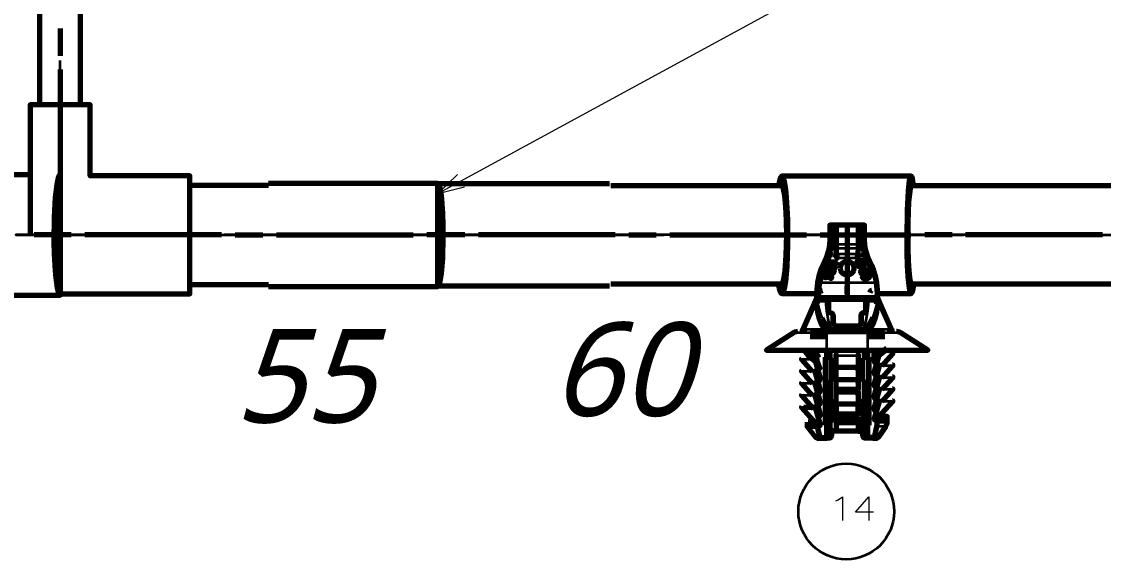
# Model space of a CAD drawing. Header units: millimetres. Extents: x 0 to 174, y 0 to 33.
# Drawn here: x 33.814 to 36.929, y 7.985 to 9.533 of the extents above; entities that cross this region are included whole.
import ezdxf

# ---------------------------------------------------------------- set-up
doc = ezdxf.new("R2010")
doc.units = ezdxf.units.MM
doc.layers.add('PDF_Geomertry', color=7, linetype='Continuous', true_color=0x405f80)
doc.layers.add('PDF_Text', color=7, linetype='Continuous')
doc.styles.add('PDF Lucida Handwriting Italic', font='')
doc.styles.get('PDF Lucida Handwriting Italic').set_extended_font_data('Lucida Handwriting', italic=True)

# ---------------------------------------------------------------- blocks, each defined once
blk = doc.blocks.new('SYM_14_041')
at = {"layer": 'PDF_Geomertry', "lineweight": 70}
for points in [[(0.0918, 0.1065), (0.0914, 0.1174), (0.0894, 0.1374), (0.0856, 0.1561), (0.08, 0.1746), (0.0751, 0.1871), (0.0693, 0.1993), (0.0628, 0.2142), (0.0581, 0.2297), (0.0551, 0.2458), (0.0543, 0.2619), (0.0543, 0.3033), (0.0443, 0.3033), (0.0381, 0.3033), (0.0356, 0.3033), (0.0331, 0.3033), (-0.0244, 0.3033), (-0.0269, 0.3033), (-0.0294, 0.3033), (-0.0357, 0.3033), (-0.0457, 0.3033), (-0.0457, 0.2619), (-0.0467, 0.2458), (-0.0496, 0.2297), (-0.0543, 0.2142), (-0.0608, 0.1993), (-0.0704, 0.1778), (-0.0761, 0.16), (-0.0808, 0.1374), (-0.0829, 0.1174), (-0.0832, 0.1065)], [(-0.0262, 0.2197), (-0.0244, 0.2075), (-0.0281, 0.2193), (-0.0262, 0.2197), (-0.0267, 0.2244), (-0.0269, 0.234), (-0.0269, 0.3033)], [(0.0356, 0.3033), (0.0356, 0.234), (0.0351, 0.2244), (0.0347, 0.2197), (0.0365, 0.2193), (0.0331, 0.2075), (0.0347, 0.2197)], [(-0.0483, 0.2218), (-0.0506, 0.2061)], [(-0.046, 0.2485), (-0.0464, 0.2488), (-0.0464, 0.249)], [(-0.0307, 0.2106), (-0.0307, 0.2218)], [(0.0393, 0.2218), (0.0393, 0.2106)], [(0.0592, 0.2061), (0.0568, 0.2218), (0.0546, 0.2485), (0.0549, 0.2488), (0.0549, 0.249), (0.0544, 0.249), (0.0486, 0.2485)], [(0.0756, 0.1675), (0.0703, 0.1818), (0.0638, 0.1957)], [(-0.0664, 0.1694), (-0.0708, 0.1547), (-0.074, 0.1399)], [(-0.076, 0.1367), (-0.0778, 0.1185), (-0.0782, 0.1029)], [(-0.0832, 0.0951), (-0.0836, 0.0935), (-0.1251, 0.0001), (-0.1189, 0.0022), (-0.1251, 0.0001), (-0.1269, -0.0019), (-0.1296, -0.0028)], [(-0.0872, 0.0706), (-0.0856, 0.0731), (-0.0854, 0.0733), (-0.0836, 0.08), (-0.0832, 0.0871), (-0.0832, 0.0878), (-0.0832, 0.089), (-0.0832, 0.0918), (-0.0832, 0.0982), (-0.0829, 0.0965), (-0.0814, 0.0946), (-0.0782, 0.0935)], [(-0.0836, 0.0935), (-0.0872, 0.0733)], [(-0.0769, 0.1069), (-0.0769, 0.1065), (-0.0801, 0.1057), (-0.0824, 0.1033), (-0.0832, 0.1003)], [(-0.0832, 0.0965), (-0.0825, 0.1003), (-0.0803, 0.1036), (-0.0771, 0.1057), (-0.0732, 0.1065)], [(0.0868, 0.0936), (-0.0782, 0.0936)], [(-0.0672, 0.1147), (-0.0707, 0.1136), (-0.0724, 0.1115), (-0.0732, 0.1082)], [(0.0753, 0.1147), (0.0718, 0.1136), (0.0701, 0.1115), (0.0693, 0.1082)], [(0.0918, 0.1003), (0.091, 0.1033), (0.0886, 0.1057), (0.0856, 0.1065)], [(0.0918, 0.0963), (0.0904, 0.0929), (0.0874, 0.0914), (0.0868, 0.0914)], [(0.0957, 0.0706), (0.094, 0.0731), (0.0939, 0.0733), (0.0921, 0.08), (0.0918, 0.0871), (0.0918, 0.0879), (0.0918, 0.089), (0.0918, 0.0918), (0.0918, 0.0963), (0.0918, 0.0982)], [(0.0918, 0.0951), (0.0921, 0.0935)], [(0.1382, -0.0028), (0.1354, -0.0019), (0.1336, 0.0001), (0.1274, 0.0022), (0.1274, -0.0028), (0.1274, 0.0022), (0.1336, 0.0001), (0.0921, 0.0935), (0.0957, 0.0733)], [(-0.0832, 0.0918), (-0.0829, 0.09), (-0.0818, 0.0885), (-0.0801, 0.0875), (-0.0782, 0.0872)], [(-0.0811, 0.0774), (-0.0811, 0.0776), (-0.0807, 0.0813), (-0.0793, 0.0853), (-0.0821, 0.0867), (-0.0832, 0.0886), (-0.0832, 0.089)], [(-0.0482, 0.0872), (-0.0449, 0.0886), (-0.0482, 0.0872), (-0.0493, 0.0857), (-0.0497, 0.0838)], [(-0.0482, 0.0526), (-0.0496, 0.0567), (-0.0497, 0.0835), (-0.0497, 0.0838), (-0.0497, 0.0835), (-0.0496, 0.0567), (-0.0482, 0.0526), (-0.0461, 0.051), (-0.0433, 0.0504), (-0.0426, 0.0504), (-0.0422, 0.0504)], [(-0.0497, 0.0835), (-0.0497, 0.0835)], [(0.0582, 0.0838), (0.0578, 0.0857), (0.0565, 0.0874), (0.0532, 0.0886), (0.0201, 0.0886), (0.009, 0.0886), (-0.035, 0.0886), (-0.0447, 0.0886)], [(0.0896, 0.0774), (0.0896, 0.0775), (0.0892, 0.0813), (0.0878, 0.0853), (0.0894, 0.0858), (0.0908, 0.0869), (0.0917, 0.0886), (0.0918, 0.089)], [(-0.0687, 0.0365), (-0.0633, 0.0249), (-0.0576, 0.0157), (-0.0536, 0.0106), (-0.049, 0.0061)], [(-0.0376, 0.0478), (-0.0404, 0.05), (-0.0422, 0.0504), (-0.0385, 0.0489), (-0.0376, 0.0478), (-0.0364, 0.0442)], [(-0.0362, 0.0246), (-0.0364, 0.0442), (-0.0362, 0.0246), (-0.0362, 0.0244)], [(0.0449, 0.0442), (0.0447, 0.0246), (0.0449, 0.0442), (0.0453, 0.0464)], [(0.0519, 0.0504), (0.0511, 0.0504), (0.0475, 0.0492), (0.0453, 0.0464), (0.0476, 0.0493), (0.0511, 0.0504), (0.0513, 0.0504), (0.0518, 0.0504)], [(0.056, 0.0518), (0.0531, 0.0506), (0.0525, 0.0504), (0.0521, 0.0504), (0.0519, 0.0504), (0.056, 0.0518), (0.0567, 0.0526)], [(0.0771, 0.0361), (0.0704, 0.0224), (0.0646, 0.0136), (0.0575, 0.0061)], [(-0.1189, -0.0028), (-0.1189, -0.0021), (-0.1189, 0.0022)], [(-0.0612, 0.0056), (-0.0601, 0.0031), (-0.0604, 0.0003), (-0.0622, -0.0019), (-0.0649, -0.0028)], [(0.0435, 0.0192), (0.0417, 0.0164), (0.0375, 0.0132), (0.0321, 0.0119), (0.0072, 0.0119), (0.0013, 0.0119), (-0.0236, 0.0119), (-0.029, 0.0133), (-0.0332, 0.0164), (-0.035, 0.0192), (-0.0362, 0.0244), (-0.035, 0.0192)], [(0.0072, 0.0119), (0.0013, 0.0119)], [(0.0447, 0.0244), (0.0435, 0.0192), (0.0447, 0.0244), (0.0447, 0.0246)], [(-0.1376, -0.0028), (-0.1469, -0.005), (-0.1482, -0.0058), (-0.2283, -0.0568), (-0.0549, -0.0568), (0.0633, -0.0568), (0.186, -0.0568), (0.2236, -0.0568), (0.2335, -0.0568), (0.2354, -0.0568), (0.2368, -0.0568), (0.1567, -0.0058), (0.1476, -0.0028), (0.1461, -0.0028)], [(-0.1026, -0.0175), (-0.0549, -0.0175)], [(-0.1011, -0.0028), (-0.0865, -0.0028), (-0.0549, -0.0028), (0.0633, -0.0028), (0.095, -0.0028), (0.1114, -0.0028)], [(0.0633, -0.0175), (0.1131, -0.0175)], [(-0.1092, -0.0581), (-0.1161, -0.0618), (-0.1174, -0.0585), (-0.1178, -0.0549)], [(-0.1161, -0.0618), (-0.1133, -0.0669), (-0.1064, -0.0632), (-0.1133, -0.0669), (-0.1094, -0.0715), (-0.0847, -0.091)], [(-0.0807, -0.0704), (-0.0811, -0.0721), (-0.0824, -0.0732), (-0.084, -0.0735), (-0.0854, -0.0728), (-0.0994, -0.0619), (-0.1021, -0.0587), (-0.1029, -0.0572)], [(0.0824, -0.0897), (0.0824, -0.0593)], [(0.0878, -0.0746), (0.0878, -0.0683), (0.0876, -0.0668), (0.0876, -0.0631), (0.0878, -0.0618)], [(0.0939, -0.0565), (0.0904, -0.0622), (0.0878, -0.0618), (0.0892, -0.0542)], [(0.0924, -0.075), (0.1204, -0.0537)], [(-0.1261, -0.0815), (-0.1276, -0.0829), (-0.1272, -0.084), (-0.0962, -0.1185)], [(-0.1046, -0.0654), (-0.1094, -0.0715)], [(-0.0843, -0.171), (-0.0739, -0.171), (-0.0742, -0.1664), (-0.075, -0.1625), (-0.0878, -0.1185), (-0.0879, -0.1167), (-0.0874, -0.116), (-0.0856, -0.116), (-0.0854, -0.116), (-0.0853, -0.1161), (-0.0851, -0.1164), (-0.0756, -0.1432), (-0.0751, -0.1437), (-0.075, -0.1439), (-0.0747, -0.1439), (-0.0747, -0.1439), (-0.0744, -0.1436), (-0.074, -0.1425), (-0.0739, -0.141), (-0.0739, -0.1365), (-0.0742, -0.1319), (-0.075, -0.1281), (-0.0878, -0.084), (-0.0879, -0.0822), (-0.0874, -0.0815), (-0.0856, -0.0815), (-0.0854, -0.0815), (-0.0853, -0.0817), (-0.0851, -0.0819)], [(-0.0854, -0.0728), (-0.0854, -0.0728)], [(-0.0739, -0.1065), (-0.074, -0.1081), (-0.0744, -0.1092), (-0.0747, -0.1094), (-0.0747, -0.1094), (-0.075, -0.1094), (-0.0751, -0.1093), (-0.0756, -0.1087), (-0.0851, -0.0819), (-0.0756, -0.1087)], [(-0.0812, -0.0722), (-0.0831, -0.0736), (-0.0847, -0.0739)], [(-0.0583, -0.2726), (-0.0583, -0.0775)], [(-0.0535, -0.085), (-0.0569, -0.085), (-0.0569, -0.1425), (-0.0535, -0.1425)], [(-0.0464, -0.085), (-0.041, -0.085), (-0.041, -0.1425), (-0.0464, -0.1425)], [(-0.0272, -0.1167), (-0.0272, -0.1132), (-0.0272, -0.1118), (-0.0272, -0.109), (-0.0272, -0.1008), (-0.0272, -0.0882), (-0.0272, -0.0725), (-0.0272, -0.0707), (-0.0272, -0.0699), (-0.0272, -0.0696), (-0.0272, -0.0694), (-0.0272, -0.0693), (-0.0272, -0.0693), (-0.0272, -0.0694), (-0.0272, -0.0707)], [(-0.0272, -0.099), (-0.0272, -0.0971), (-0.0272, -0.0914)], [(0.0357, -0.0707), (0.0357, -0.0725), (0.0357, -0.0882), (0.0357, -0.0993)], [(0.0357, -0.0914), (0.0357, -0.0971), (0.0357, -0.099)], [(0.0549, -0.1425), (0.0494, -0.1425), (0.0494, -0.085), (0.0549, -0.085)], [(0.0619, -0.085), (0.0654, -0.085), (0.0654, -0.1425), (0.0619, -0.1425)], [(0.0669, -0.0775), (0.0669, -0.2726)], [(0.0928, -0.0897), (0.0824, -0.0897), (0.0825, -0.0914), (0.0829, -0.0925), (0.0832, -0.0926), (0.0833, -0.0928), (0.0835, -0.0926), (0.0836, -0.0925), (0.084, -0.0919), (0.0936, -0.0653), (0.0937, -0.0649), (0.0939, -0.0647), (0.094, -0.0647), (0.096, -0.0647), (0.0962, -0.0672), (0.0835, -0.1112), (0.0826, -0.1153), (0.0824, -0.1199), (0.0824, -0.1242), (0.0825, -0.1258), (0.0829, -0.1269), (0.0832, -0.1271), (0.0833, -0.1272), (0.0835, -0.1271), (0.0836, -0.1269), (0.084, -0.1264), (0.0936, -0.0997), (0.0937, -0.0993), (0.0939, -0.0992), (0.094, -0.0992), (0.096, -0.0992), (0.0962, -0.1017), (0.0835, -0.1457), (0.0826, -0.1497), (0.0824, -0.1543), (0.0824, -0.1586), (0.0825, -0.1603), (0.0829, -0.1614), (0.0832, -0.1615), (0.0833, -0.1617), (0.0835, -0.1615), (0.0836, -0.1614), (0.084, -0.1608), (0.0936, -0.1342), (0.0937, -0.1337), (0.0939, -0.1336), (0.094, -0.1336), (0.096, -0.1336), (0.0962, -0.1361), (0.0835, -0.1801), (0.0826, -0.1842), (0.0824, -0.1887), (0.0824, -0.1931), (0.0825, -0.1947), (0.0829, -0.1958), (0.0832, -0.196), (0.0833, -0.1961), (0.0835, -0.196), (0.0836, -0.1958), (0.084, -0.1953), (0.0936, -0.1686), (0.0937, -0.1682), (0.0939, -0.1681), (0.094, -0.1681), (0.096, -0.1681), (0.0962, -0.1706), (0.0835, -0.2146), (0.0826, -0.2186), (0.0824, -0.2232), (0.0824, -0.2275), (0.0825, -0.2292), (0.0829, -0.2303), (0.0832, -0.2304), (0.0833, -0.2306), (0.0835, -0.2304), (0.0836, -0.2303), (0.084, -0.2297), (0.0936, -0.2031), (0.0937, -0.2026), (0.0939, -0.2025), (0.094, -0.2025), (0.096, -0.2025), (0.0962, -0.205), (0.0828, -0.2512), (0.0824, -0.2546), (0.0824, -0.2557), (0.0825, -0.2571), (0.0831, -0.2576), (0.0904, -0.2576)], [(0.0936, -0.0653), (0.084, -0.0919)], [(0.1047, -0.1017), (0.1357, -0.0672), (0.1357, -0.0651), (0.1346, -0.0647)], [(-0.1261, -0.116), (-0.1276, -0.1174), (-0.1272, -0.1185), (-0.0962, -0.1529)], [(-0.0272, -0.1521), (-0.0272, -0.1486), (-0.0272, -0.1472), (-0.0272, -0.1444), (-0.0272, -0.1362), (-0.0272, -0.1236), (-0.0272, -0.1079), (-0.0272, -0.1061), (0.0357, -0.1061), (0.0357, -0.1079), (0.0357, -0.1236), (0.0357, -0.1347)], [(0.0357, -0.1167), (0.0357, -0.1118)], [(0.1047, -0.1361), (0.1357, -0.1017), (0.1357, -0.0996), (0.1346, -0.0992)], [(-0.1261, -0.1504), (-0.1276, -0.1518), (-0.1272, -0.1529), (-0.0962, -0.1874)], [(-0.0843, -0.2399), (-0.0739, -0.2399), (-0.0742, -0.2353), (-0.075, -0.2314), (-0.0878, -0.1874), (-0.0879, -0.1856), (-0.0874, -0.1849), (-0.0856, -0.1849), (-0.0854, -0.1849), (-0.0853, -0.185), (-0.0851, -0.1853), (-0.0756, -0.2121), (-0.0751, -0.2126), (-0.075, -0.2128), (-0.0747, -0.2128), (-0.0747, -0.2128), (-0.0744, -0.2125), (-0.074, -0.2114), (-0.0739, -0.2099), (-0.0739, -0.2054), (-0.0742, -0.2008), (-0.075, -0.1969), (-0.0878, -0.1529), (-0.0879, -0.1511), (-0.0874, -0.1504), (-0.0856, -0.1504), (-0.0854, -0.1504), (-0.0853, -0.1506), (-0.0851, -0.1508), (-0.0756, -0.1776), (-0.0751, -0.1782), (-0.075, -0.1783), (-0.0747, -0.1783), (-0.0747, -0.1783), (-0.0744, -0.1781), (-0.074, -0.1769), (-0.0739, -0.1754), (-0.0739, -0.171)], [(-0.0272, -0.1344), (-0.0272, -0.1325), (-0.0272, -0.1268)], [(-0.0272, -0.1876), (-0.0272, -0.1842), (-0.0272, -0.1826), (-0.0272, -0.1799), (-0.0272, -0.1717), (-0.0272, -0.1592), (-0.0272, -0.1433), (-0.0272, -0.1417), (-0.0272, -0.1407), (-0.0272, -0.1404), (-0.0272, -0.1403), (-0.0272, -0.1403), (-0.0272, -0.1401), (-0.0272, -0.1403), (-0.0272, -0.1415), (0.0357, -0.1415), (0.0357, -0.1433), (0.0357, -0.159), (0.0357, -0.1701)], [(0.0357, -0.1268), (0.0357, -0.1325), (0.0357, -0.1344)], [(0.0357, -0.1521), (0.0357, -0.1472)], [(0.1047, -0.1706), (0.1357, -0.1361), (0.1357, -0.134), (0.1346, -0.1336)], [(-0.1261, -0.1849), (-0.1276, -0.1864), (-0.1272, -0.1874), (-0.0929, -0.2254)], [(0.0357, -0.1622), (0.0357, -0.1679), (0.0357, -0.1699), (-0.0272, -0.1699), (-0.0272, -0.1679), (-0.0272, -0.1622)], [(-0.0272, -0.2231), (-0.0272, -0.2196), (-0.0272, -0.2181), (-0.0272, -0.2153), (-0.0272, -0.2071), (-0.0272, -0.1946), (-0.0272, -0.1787), (-0.0272, -0.1771), (-0.0272, -0.1761), (-0.0272, -0.1758), (-0.0272, -0.1769), (0.0357, -0.1769), (0.0357, -0.1761), (0.0357, -0.1758), (0.0357, -0.1771), (0.0357, -0.1787), (0.0357, -0.1946), (0.0357, -0.2056)], [(0.0357, -0.1876), (0.0357, -0.1826)], [(0.1047, -0.205), (0.1357, -0.1706), (0.1357, -0.1685), (0.1346, -0.1681)], [(-0.0535, -0.2031), (-0.0569, -0.2031), (-0.0569, -0.2606), (-0.0535, -0.2606)], [(-0.0464, -0.2606), (-0.041, -0.2606), (-0.041, -0.2031), (-0.0464, -0.2031)], [(0.0357, -0.241), (0.0357, -0.23), (0.0357, -0.2142), (0.0357, -0.2125), (0.0357, -0.2112), (0.0357, -0.2115), (0.0357, -0.2124), (-0.0272, -0.2124), (-0.0272, -0.2112), (-0.0272, -0.2115), (-0.0272, -0.2125), (-0.0272, -0.2142), (-0.0272, -0.23), (-0.0272, -0.2426), (-0.0272, -0.2507), (-0.0272, -0.2535), (-0.0272, -0.2547), (-0.0272, -0.2578), (-0.0272, -0.2606), (-0.0272, -0.2614), (-0.0272, -0.2631), (-0.0272, -0.2704), (-0.0272, -0.2781), (-0.0272, -0.2844), (-0.0272, -0.2886), (-0.0272, -0.2901), (-0.0362, -0.2901), (-0.0411, -0.2901), (-0.0411, -0.29), (-0.0411, -0.2887), (-0.0412, -0.2862), (-0.0411, -0.2901)], [(-0.0272, -0.2053), (-0.0272, -0.2033), (-0.0272, -0.1976)], [(0.0357, -0.1976), (0.0357, -0.2033), (0.0357, -0.2053)], [(0.0549, -0.2031), (0.0494, -0.2031), (0.0494, -0.2606), (0.0549, -0.2606)], [(0.0619, -0.2606), (0.0654, -0.2606), (0.0654, -0.2031), (0.0619, -0.2031)], [(0.094, -0.2512), (0.1357, -0.205), (0.1357, -0.2029), (0.1346, -0.2025)], [(-0.1261, -0.2193), (-0.1276, -0.2208), (-0.1272, -0.2218), (-0.0856, -0.2681), (-0.0843, -0.2714)], [(-0.0739, -0.2399), (-0.0739, -0.2443), (-0.074, -0.246), (-0.0744, -0.2469), (-0.0747, -0.2472), (-0.0747, -0.2472), (-0.075, -0.2472), (-0.0751, -0.2471), (-0.0756, -0.2465), (-0.0851, -0.2197), (-0.0853, -0.2194), (-0.0854, -0.2193), (-0.0856, -0.2193), (-0.0874, -0.2193), (-0.0879, -0.22), (-0.0878, -0.2218), (-0.1147, -0.2218), (-0.1207, -0.2218)], [(-0.0878, -0.2218), (-0.0743, -0.2681), (-0.0739, -0.2714), (-0.0739, -0.2724), (-0.0744, -0.2744), (-0.0821, -0.2744), (-0.0943, -0.2744), (-0.1033, -0.2744), (-0.1033, -0.2694), (-0.1011, -0.2694), (-0.1043, -0.2651), (-0.1047, -0.2647), (-0.1054, -0.2646), (-0.1061, -0.2646), (-0.1071, -0.2646), (-0.1074, -0.2646), (-0.1076, -0.2646)], [(0.0357, -0.2331), (0.0357, -0.2387), (0.0357, -0.2407), (-0.0272, -0.2407), (-0.0272, -0.2387), (-0.0272, -0.2331)], [(0.0357, -0.2231), (0.0357, -0.2181)], [(0.0903, -0.3099), (0.09, -0.3099), (0.0879, -0.3099), (0.0815, -0.3099), (0.0879, -0.3099), (0.0897, -0.3099), (0.0903, -0.3099), (0.0943, -0.3078), (0.1158, -0.2768), (0.1193, -0.2679), (0.1194, -0.2656), (0.1194, -0.2478), (0.1179, -0.2478), (0.1161, -0.2478), (0.1147, -0.2478), (0.114, -0.2478), (0.1133, -0.2479), (0.1128, -0.2485), (0.1097, -0.2528), (0.1075, -0.2556)], [(0.1194, -0.2478), (0.1161, -0.2478)], [(-0.111, -0.2646), (-0.111, -0.2758)], [(-0.0819, -0.3099), (-0.0817, -0.3099), (-0.0796, -0.3099), (-0.0731, -0.3099), (-0.0796, -0.3099), (-0.0814, -0.3099), (-0.0819, -0.3099), (-0.0858, -0.3079), (-0.1106, -0.2768), (-0.1108, -0.2758)], [(-0.1033, -0.2744), (-0.1044, -0.2744), (-0.1061, -0.27), (-0.1071, -0.2729), (-0.1076, -0.2758), (-0.1044, -0.2744)], [(-0.0821, -0.2744), (-0.0825, -0.2754), (-0.0824, -0.2768), (-0.1013, -0.2768), (-0.1056, -0.2768), (-0.1068, -0.2768)], [(-0.0862, -0.2744), (-0.0843, -0.2724)], [(-0.0824, -0.2768), (-0.0743, -0.3079), (-0.0731, -0.3099), (-0.0699, -0.3099), (-0.0636, -0.3099), (-0.0599, -0.3099), (-0.0567, -0.3099), (-0.0546, -0.3099), (-0.0537, -0.3099), (-0.0557, -0.3094), (-0.0572, -0.3083), (-0.0583, -0.3068), (-0.0587, -0.3049)], [(-0.0272, -0.2535), (0.0357, -0.2535), (0.0357, -0.2547), (0.0357, -0.2578), (0.0357, -0.2597), (0.0357, -0.2606), (0.0357, -0.2631), (0.0357, -0.2704), (0.0357, -0.2779), (0.0357, -0.2843), (0.0357, -0.2886), (0.0357, -0.2901), (0.0447, -0.2901), (0.0496, -0.2901), (0.0496, -0.29), (0.0497, -0.2887), (0.0497, -0.2862), (0.0497, -0.2606)], [(-0.0272, -0.2606), (0.0357, -0.2606)], [(0.0783, -0.3099), (0.0815, -0.3099), (0.0828, -0.3078), (0.0899, -0.2768), (0.0907, -0.2714), (0.091, -0.2656), (0.091, -0.2596), (0.0904, -0.2576), (0.1024, -0.2576), (0.1113, -0.2576), (0.1128, -0.2579)], [(0.0949, -0.2576), (0.0928, -0.2557), (0.0928, -0.2546), (0.0942, -0.2512)], [(-0.0699, -0.3099), (-0.0703, -0.3097), (-0.0706, -0.3094), (-0.071, -0.3085), (-0.0714, -0.3068), (-0.0715, -0.3049)], [(-0.041, -0.2901), (-0.041, -0.3049), (-0.0414, -0.3068), (-0.0425, -0.3083), (-0.044, -0.3094), (-0.046, -0.3099), (-0.0462, -0.3099), (-0.0537, -0.3099), (-0.0537, -0.3097), (-0.0536, -0.3006)], [(-0.0537, -0.3099), (-0.0537, -0.3099)], [(-0.0462, -0.3099), (-0.0462, -0.3097), (-0.0462, -0.3006)], [(0.0357, -0.2901), (-0.0272, -0.2901)], [(0.0549, -0.3006), (0.0547, -0.3097), (0.0547, -0.3099), (0.0544, -0.3099), (0.0525, -0.3094), (0.051, -0.3083), (0.0499, -0.3068), (0.0496, -0.3049), (0.0496, -0.2901), (0.0496, -0.29), (0.0497, -0.2887), (0.0497, -0.2862)], [(0.0621, -0.3006), (0.0622, -0.3097), (0.0622, -0.3099), (0.0547, -0.3099)], [(0.08, -0.3049), (0.0796, -0.3085), (0.079, -0.3094), (0.0789, -0.3097), (0.0783, -0.3099), (0.0721, -0.3099), (0.0683, -0.3099), (0.0651, -0.3099), (0.0631, -0.3099), (0.0622, -0.3099), (0.0642, -0.3094), (0.0657, -0.3083), (0.0668, -0.3068), (0.0672, -0.3049)], [(0.0622, -0.3099), (0.0622, -0.3099)]]:
    blk.add_lwpolyline(points, dxfattribs=at)
at = {"layer": 'PDF_Geomertry', "lineweight": 35}
for points in [[(-0.0357, 0.3033), (-0.0357, 0.2619), (-0.0457, 0.2619)], [(-0.0294, 0.234), (-0.0294, 0.3033)], [(-0.0244, 0.3033), (-0.0244, 0.2479), (0.0331, 0.2479), (0.0331, 0.3033)], [(0.0381, 0.3033), (0.0381, 0.234), (0.0356, 0.234)], [(0.0443, 0.3033), (0.0443, 0.2619), (0.054, 0.2619), (0.0543, 0.2619)], [(-0.0357, 0.2619), (-0.0368, 0.2446), (-0.0399, 0.2275), (-0.045, 0.2107), (-0.0519, 0.1947), (-0.0608, 0.1993)], [(0.0604, 0.1947), (0.0535, 0.2107), (0.0483, 0.2274), (0.0453, 0.2446), (0.0443, 0.2619)], [(-0.0281, 0.2193), (-0.0292, 0.226), (-0.0294, 0.234), (-0.0269, 0.234)], [(0.0356, 0.2479), (0.0347, 0.2479), (0.0331, 0.2479), (0.0331, 0.2358), (-0.0244, 0.2358), (-0.0244, 0.2479), (-0.0262, 0.2479), (-0.0269, 0.2479)], [(0.0356, 0.2364), (0.0354, 0.2363), (0.0354, 0.2363), (0.0353, 0.2361), (0.0347, 0.236), (0.0331, 0.2358), (0.0331, 0.2196), (-0.0244, 0.2196), (-0.0244, 0.2358), (-0.0262, 0.236), (-0.0268, 0.2361), (-0.0269, 0.2363), (-0.0269, 0.2363), (-0.0269, 0.2364)], [(0.0347, 0.2197), (0.0331, 0.2196), (0.0331, 0.2075), (-0.0244, 0.2075), (-0.0244, 0.2196), (-0.0262, 0.2197)], [(0.0381, 0.234), (0.0376, 0.226), (0.0365, 0.2193)], [(-0.0519, 0.1947), (-0.0554, 0.1878), (-0.059, 0.1808), (-0.0626, 0.1738), (-0.0663, 0.1667), (-0.0724, 0.1521), (-0.076, 0.1367), (-0.0808, 0.1374)], [(0.0693, 0.1993), (0.0682, 0.1988), (0.0604, 0.1947), (0.0639, 0.1878), (0.0675, 0.1808), (0.0711, 0.1738), (0.0747, 0.1667), (0.0808, 0.1521), (0.0844, 0.1367), (-0.076, 0.1367)], [(0.0894, 0.1374), (0.0888, 0.1374), (0.0844, 0.1367), (0.0862, 0.1185), (0.0868, 0.1029)], [(-0.0782, 0.0872), (-0.0782, 0.0935), (-0.0782, 0.0936), (-0.0782, 0.1029), (-0.0818, 0.104), (-0.0829, 0.1051), (-0.0832, 0.1065)], [(0.0669, 0.0913), (0.0722, 0.091), (0.0778, 0.0903), (0.0828, 0.089), (0.0868, 0.0872), (0.0868, 0.0914), (0.0868, 0.0935), (0.0868, 0.0936), (0.0868, 0.1029), (0.089, 0.1033), (0.0908, 0.1044), (0.0915, 0.1054), (0.0918, 0.1065)], [(-0.1189, -0.0028), (-0.1189, -0.0012), (-0.1189, 0.0022), (-0.0872, 0.0733), (-0.0872, 0.0706), (-0.0846, 0.0514), (-0.0803, 0.0329), (-0.0768, 0.0229), (-0.0726, 0.0135), (-0.069, 0.0075), (-0.0649, 0.0022), (-0.1189, 0.0022)], [(-0.0872, 0.0733), (-0.0854, 0.0733)], [(-0.0832, 0.089), (-0.0825, 0.0733), (-0.0856, 0.0731)], [(-0.0832, 0.0886), (-0.0812, 0.0783), (-0.0811, 0.0776), (-0.0811, 0.0793), (-0.0794, 0.0815), (-0.0761, 0.0829), (-0.0669, 0.0842), (-0.0582, 0.0839), (-0.0553, 0.0567), (-0.05, 0.0283), (-0.0468, 0.0163), (-0.0432, 0.0061), (-0.049, 0.0061)], [(-0.0649, 0.0022), (-0.0628, 0.0042), (-0.0619, 0.0049), (-0.0614, 0.0054), (-0.0614, 0.0056), (-0.0612, 0.0056), (-0.0658, 0.0115), (-0.0694, 0.0181), (-0.0746, 0.0314), (-0.0793, 0.05), (-0.0825, 0.0733)], [(-0.0811, 0.0776), (-0.0811, 0.0776)], [(-0.0811, 0.0776), (-0.0811, 0.0776)], [(-0.0811, 0.0774), (-0.0746, 0.0522), (-0.0687, 0.0365)], [(-0.0793, 0.0853), (-0.0782, 0.0872), (-0.0742, 0.089), (-0.0692, 0.0903), (-0.0585, 0.0913), (-0.0582, 0.0839), (-0.0497, 0.0838)], [(0.0582, 0.0838), (0.0668, 0.0839), (0.0669, 0.0913), (0.0043, 0.0917), (-0.0585, 0.0913)], [(0.0575, 0.0061), (0.0517, 0.0061), (0.0553, 0.0163), (0.0585, 0.0283), (0.0638, 0.0567), (0.0668, 0.0839), (0.0751, 0.0842), (0.0839, 0.0832), (0.0867, 0.0821), (0.0886, 0.0811), (0.0896, 0.0794), (0.0896, 0.0775), (0.0899, 0.079), (0.0917, 0.0886)], [(0.0601, -0.0028), (0.0576, -0.0018), (0.0561, 0.0006), (0.056, 0.0036), (0.0575, 0.0061), (0.0699, 0.0056), (0.0733, 0.0022), (0.0775, 0.0075), (0.0811, 0.0135), (0.0853, 0.0229), (0.0888, 0.0329), (0.0931, 0.0514), (0.0957, 0.0706), (0.0957, 0.0733), (0.1274, 0.0022), (0.0733, 0.0022)], [(0.0699, 0.0056), (0.0744, 0.0117), (0.0781, 0.0183), (0.0836, 0.0329), (0.0883, 0.0531), (0.091, 0.0733), (0.094, 0.0731)], [(0.0896, 0.0774), (0.0832, 0.0528), (0.0771, 0.0361)], [(0.0918, 0.0918), (0.0914, 0.09), (0.0903, 0.0885), (0.0886, 0.0875), (0.0868, 0.0872), (0.0878, 0.0853)], [(0.091, 0.0733), (0.0918, 0.089)], [(0.0939, 0.0733), (0.0957, 0.0733)], [(0.0511, 0.0504), (0.0511, 0.0504)], [(0.0519, 0.0504), (0.0518, 0.0504)], [(-0.0612, 0.0056), (-0.049, 0.0061), (-0.0475, 0.0036), (-0.0475, 0.0006), (-0.0492, -0.0018), (-0.0517, -0.0028)], [(0.0532, -0.0028), (0.0525, -0.0025), (0.0518, -0.0018), (0.051, 0.0006), (0.0513, 0.005), (0.0517, 0.0061), (0.0043, 0.0054), (-0.0432, 0.0061), (-0.0424, 0.0036), (-0.0424, 0.0006), (-0.0432, -0.0017), (-0.0437, -0.0024), (-0.0444, -0.0026), (-0.0447, -0.0028)], [(-0.1482, -0.0058), (-0.0549, -0.0058), (-0.0549, -0.0028)], [(0.0633, -0.0028), (0.0633, -0.0058), (-0.0549, -0.0058), (-0.0549, -0.0568)], [(0.0633, -0.0568), (0.0633, -0.0058), (0.1293, -0.0058), (0.1567, -0.0058)], [(-0.1092, -0.0581), (-0.1064, -0.0632), (-0.1046, -0.0654), (-0.0817, -0.0833), (-0.0814, -0.0868), (-0.0822, -0.0897), (-0.0833, -0.091), (-0.0839, -0.0911), (-0.0847, -0.091)], [(-0.1047, -0.0601), (-0.1054, -0.0586), (-0.1029, -0.0572)], [(-0.1021, -0.0587), (-0.1028, -0.0592), (-0.1047, -0.0601), (-0.1013, -0.0642), (-0.0994, -0.0619)], [(-0.0583, -0.0753), (-0.0583, -0.0557)], [(-0.0535, -0.085), (-0.0535, -0.0775), (-0.0583, -0.0775), (-0.0583, -0.0753), (-0.0583, -0.0753), (-0.0583, -0.0753), (-0.0583, -0.0753), (-0.0581, -0.0754), (-0.0535, -0.0757), (-0.0535, -0.0562)], [(-0.0464, -0.0562), (-0.0464, -0.0757), (-0.0419, -0.0754), (-0.0417, -0.0753), (-0.0415, -0.0753), (-0.0415, -0.0753), (-0.0415, -0.0753), (-0.0415, -0.0775)], [(-0.0415, -0.0557), (-0.0415, -0.0753)], [(-0.0412, -0.085), (-0.0412, -0.0568)], [(0.05, -0.0753), (0.05, -0.0557)], [(0.055, -0.0562), (0.0549, -0.0757), (0.0504, -0.0754), (0.0501, -0.0753), (0.05, -0.0753), (0.05, -0.0753), (0.05, -0.0753), (0.05, -0.0775)], [(0.0619, -0.0562), (0.0619, -0.0757), (0.0665, -0.0754), (0.0668, -0.0753), (0.0668, -0.0753), (0.0669, -0.0753), (0.0669, -0.0753), (0.0669, -0.0775), (0.0619, -0.0775), (0.0619, -0.085)], [(0.0669, -0.0557), (0.0669, -0.0753)], [(0.0876, -0.0668), (0.0901, -0.0668), (0.0901, -0.0631), (0.0904, -0.0622)], [(0.09, -0.0681), (0.0901, -0.0668), (0.1157, -0.0475)], [(-0.0878, -0.084), (-0.1165, -0.084), (-0.1246, -0.084), (-0.126, -0.084), (-0.1265, -0.084), (-0.1271, -0.084), (-0.1272, -0.084), (-0.1272, -0.084), (-0.1272, -0.084)], [(-0.0819, -0.0787), (-0.0817, -0.0796), (-0.1013, -0.0642)], [(-0.0792, -0.0833), (-0.08, -0.0893), (-0.0815, -0.0924), (-0.0824, -0.0932), (-0.0829, -0.0933), (-0.0833, -0.0935), (-0.0836, -0.0932)], [(-0.0793, -0.0783), (-0.0792, -0.0796), (-0.0817, -0.0796), (-0.0817, -0.0833), (-0.0792, -0.0833), (-0.0792, -0.0796)], [(-0.0807, -0.0706), (-0.0807, -0.0704)], [(-0.0464, -0.085), (-0.0464, -0.0775), (-0.0415, -0.0775), (-0.0415, -0.085)], [(-0.0272, -0.0725), (0.0357, -0.0725)], [(0.0549, -0.085), (0.0549, -0.0775), (0.05, -0.0775), (0.05, -0.085)], [(0.0876, -0.0631), (0.0901, -0.0631)], [(0.0904, -0.0731), (0.09, -0.0681), (0.0878, -0.0683), (0.0888, -0.0746), (0.0878, -0.0746)], [(0.0924, -0.075), (0.0921, -0.075), (0.0918, -0.075), (0.0914, -0.0749), (0.091, -0.0744), (0.0904, -0.0731), (0.089, -0.074), (0.0888, -0.0746), (0.0897, -0.0771), (0.0914, -0.0785)], [(-0.0878, -0.1185), (-0.1165, -0.1185), (-0.1246, -0.1185), (-0.126, -0.1185), (-0.1272, -0.1185)], [(-0.0739, -0.1065), (-0.0843, -0.1065)], [(-0.0272, -0.1079), (0.0357, -0.1079)], [(0.0824, -0.1199), (0.0928, -0.1199)], [(0.0928, -0.1242), (0.0824, -0.1242)], [(0.0961, -0.1112), (0.0835, -0.1112)], [(0.1357, -0.1017), (0.0962, -0.1017)], [(-0.0878, -0.1529), (-0.1165, -0.1529), (-0.1246, -0.1529), (-0.126, -0.1529), (-0.1272, -0.1529)], [(-0.0535, -0.2031), (-0.0535, -0.1425)], [(-0.0464, -0.2031), (-0.0464, -0.1425)], [(-0.0415, -0.1425), (-0.0415, -0.2031)], [(-0.0412, -0.1425), (-0.0412, -0.2031)], [(-0.0272, -0.1433), (0.0357, -0.1433)], [(0.05, -0.2031), (0.05, -0.1425)], [(0.0549, -0.1425), (0.0549, -0.2031)], [(0.0619, -0.1425), (0.0619, -0.2031)], [(0.0824, -0.1543), (0.0928, -0.1543)], [(0.0961, -0.1457), (0.0835, -0.1457)], [(0.1357, -0.1361), (0.0962, -0.1361)], [(-0.075, -0.1625), (-0.0876, -0.1625)], [(-0.0739, -0.1754), (-0.0843, -0.1754)], [(-0.0272, -0.1787), (0.0357, -0.1787)], [(0.0928, -0.1586), (0.0824, -0.1586)], [(0.0961, -0.1801), (0.0835, -0.1801)], [(0.1357, -0.1706), (0.0962, -0.1706)], [(-0.0878, -0.1874), (-0.1165, -0.1874), (-0.1246, -0.1874), (-0.126, -0.1874), (-0.1272, -0.1874)], [(0.0357, -0.2142), (-0.0272, -0.2142)], [(0.0824, -0.1887), (0.0928, -0.1887)], [(0.0928, -0.1931), (0.0824, -0.1931)], [(0.0961, -0.2146), (0.0835, -0.2146)], [(0.1357, -0.205), (0.0962, -0.205)], [(-0.1207, -0.2218), (-0.1272, -0.2218)], [(-0.075, -0.2314), (-0.0876, -0.2314)], [(-0.0739, -0.2443), (-0.0815, -0.2443), (-0.0836, -0.2443), (-0.0842, -0.2443), (-0.0843, -0.2443), (-0.0843, -0.2443), (-0.0843, -0.2443)], [(0.0824, -0.2232), (0.0928, -0.2232)], [(0.0928, -0.2275), (0.0824, -0.2275)], [(0.1161, -0.2478), (0.1161, -0.2596), (0.091, -0.2596)], [(0.1147, -0.2478), (0.1147, -0.2535), (0.1113, -0.2528), (0.1113, -0.2562), (0.1113, -0.2576)], [(-0.1076, -0.2758), (-0.1076, -0.2646)], [(-0.1033, -0.2694), (-0.1061, -0.27), (-0.1061, -0.2646)], [(-0.0843, -0.2714), (-0.0739, -0.2714)], [(-0.0739, -0.2724), (-0.0843, -0.2724)], [(-0.0585, -0.2806), (-0.0583, -0.2726), (-0.0535, -0.2726), (-0.0535, -0.2831), (-0.0464, -0.2831), (-0.0464, -0.2726), (-0.0415, -0.2726)], [(-0.0464, -0.2606), (-0.0464, -0.2726), (-0.0535, -0.2726), (-0.0535, -0.2606)], [(-0.0415, -0.2606), (-0.0415, -0.2726), (-0.0415, -0.2806)], [(-0.0272, -0.2578), (0.0018, -0.2578)], [(0.0357, -0.2631), (-0.0272, -0.2631)], [(0.0357, -0.2704), (-0.0272, -0.2704)], [(0.05, -0.2806), (0.05, -0.2726), (0.05, -0.2606)], [(0.05, -0.2726), (0.0549, -0.2726), (0.0549, -0.2831), (0.0619, -0.2831), (0.0619, -0.2726), (0.0669, -0.2726), (0.0669, -0.2806)], [(0.0549, -0.2606), (0.0549, -0.2726), (0.0619, -0.2726), (0.0619, -0.2606)], [(0.0824, -0.2546), (0.0928, -0.2546)], [(0.0928, -0.2557), (0.0824, -0.2557)], [(0.0828, -0.2512), (0.094, -0.2512)], [(0.1158, -0.2768), (0.0899, -0.2768)], [(0.1194, -0.2656), (0.091, -0.2656)], [(0.1113, -0.2528), (0.1097, -0.2528)], [(-0.0858, -0.3079), (-0.0743, -0.3079)], [(-0.0715, -0.3049), (-0.0636, -0.3049), (-0.0636, -0.3083), (-0.0636, -0.3099)], [(-0.0636, -0.3049), (-0.0587, -0.3049), (-0.0586, -0.3049), (-0.0579, -0.3074), (-0.0561, -0.3092), (-0.0537, -0.3099)], [(-0.0586, -0.3049), (-0.0586, -0.3049), (-0.0586, -0.3047), (-0.0586, -0.3031), (-0.0585, -0.2979), (-0.0582, -0.2989), (-0.0571, -0.2999), (-0.0536, -0.3006), (-0.0462, -0.3006), (-0.0464, -0.2831), (-0.0429, -0.2824), (-0.0418, -0.2815), (-0.0415, -0.2806), (-0.0414, -0.2979)], [(-0.0585, -0.2979), (-0.0585, -0.2806), (-0.0583, -0.281), (-0.0578, -0.2818), (-0.0567, -0.2825), (-0.0535, -0.2831), (-0.0536, -0.3006)], [(-0.0462, -0.3006), (-0.0432, -0.3), (-0.0421, -0.2993), (-0.0415, -0.2985), (-0.0414, -0.2979), (-0.0414, -0.3031), (-0.0412, -0.3047), (-0.0412, -0.3049), (-0.0412, -0.3049), (-0.0417, -0.3068), (-0.0428, -0.3083), (-0.0443, -0.3094), (-0.0462, -0.3099)], [(-0.0412, -0.2862), (-0.0362, -0.2862), (-0.0272, -0.2862)], [(-0.041, -0.3049), (-0.0412, -0.3049)], [(-0.0362, -0.2862), (-0.0362, -0.2901)], [(0.0357, -0.2862), (0.0447, -0.2862), (0.0447, -0.289), (0.0447, -0.2901)], [(0.0447, -0.2862), (0.0497, -0.2862)], [(0.0547, -0.3099), (0.0528, -0.3094), (0.0513, -0.3083), (0.0501, -0.3068), (0.0497, -0.3049), (0.0496, -0.3049)], [(0.0497, -0.3049), (0.0497, -0.3049), (0.0499, -0.3047), (0.0499, -0.3031), (0.0499, -0.2979), (0.05, -0.2985), (0.0506, -0.2993), (0.0517, -0.3), (0.0549, -0.3006), (0.0621, -0.3006), (0.0619, -0.2831), (0.0654, -0.2824), (0.0665, -0.2815), (0.0669, -0.2806), (0.0671, -0.2979), (0.0669, -0.2985), (0.0664, -0.2993), (0.0653, -0.3), (0.0621, -0.3006)], [(0.0499, -0.2979), (0.05, -0.2806), (0.05, -0.281), (0.0507, -0.2818), (0.0518, -0.2825), (0.0549, -0.2831), (0.0549, -0.3006)], [(0.0721, -0.3049), (0.0672, -0.3049), (0.0671, -0.3049), (0.0668, -0.3068), (0.0657, -0.3083), (0.064, -0.3094), (0.0622, -0.3099)], [(0.0671, -0.2979), (0.0671, -0.3031), (0.0671, -0.3047), (0.0671, -0.3049), (0.0671, -0.3049)], [(0.08, -0.3049), (0.0721, -0.3049), (0.0721, -0.3099)], [(0.0828, -0.3078), (0.0943, -0.3078)]]:
    blk.add_lwpolyline(points, dxfattribs=at)
at = {"layer": 'PDF_Geomertry', "lineweight": 70}
for points in [[(-0.024, 0.1976), (-0.0256, 0.1936), (-0.0301, 0.1936), (-0.0329, 0.1858), (-0.0294, 0.1829), (-0.0308, 0.1789), (-0.0475, 0.1933), (-0.046, 0.1972)], [(-0.0343, 0.1935), (-0.0361, 0.1886), (-0.0415, 0.1933)], [(-0.0154, 0.1793), (-0.0139, 0.1868), (-0.0097, 0.1932), (-0.0033, 0.1975), (0.0043, 0.1989), (0.0118, 0.1975), (0.0182, 0.1932), (0.0225, 0.1868), (0.0239, 0.1793), (0.0225, 0.1717), (0.0182, 0.1653), (0.0118, 0.1611), (0.0043, 0.1596), (-0.0033, 0.1611), (-0.0097, 0.1653), (-0.0139, 0.1717)], [(0.036, 0.1881), (0.0488, 0.1926), (0.0497, 0.1933), (0.0504, 0.1943), (0.0507, 0.1954), (0.0506, 0.1965), (0.05, 0.1976), (0.049, 0.1983), (0.0478, 0.1986), (0.0467, 0.1983), (0.0339, 0.1938), (0.0325, 0.1975), (0.0453, 0.2021), (0.0481, 0.2025), (0.0507, 0.2018), (0.0529, 0.2003), (0.0543, 0.1979), (0.0547, 0.1953), (0.054, 0.1926), (0.0524, 0.1904), (0.0501, 0.189), (0.0372, 0.1843)], [(-0.0558, 0.159), (-0.0403, 0.1533), (-0.0415, 0.1496), (-0.0572, 0.1553), (-0.0585, 0.1518), (-0.0621, 0.1531), (-0.0582, 0.1638), (-0.0546, 0.1625)], [(0.0606, 0.1804), (0.0656, 0.1668), (0.0639, 0.1663), (0.0521, 0.1722), (0.0496, 0.1725), (0.0475, 0.171), (0.0471, 0.1685), (0.0483, 0.1663), (0.0508, 0.1656), (0.0517, 0.1657), (0.0531, 0.1622), (0.0494, 0.1619), (0.0461, 0.1633), (0.0439, 0.166), (0.0433, 0.1696), (0.0444, 0.1729), (0.0469, 0.1754), (0.0504, 0.1763), (0.0539, 0.1756), (0.0593, 0.1728), (0.0569, 0.1792)], [(0.0628, 0.1533), (0.0571, 0.1513), (0.0546, 0.1513), (0.0528, 0.1532), (0.0529, 0.1557), (0.0547, 0.1574), (0.0606, 0.1594), (0.0631, 0.1593), (0.0647, 0.1575), (0.0647, 0.155)], [(0.0567, 0.0526), (0.0582, 0.0567), (0.0582, 0.0835), (0.0582, 0.0838), (0.0582, 0.0835), (0.0582, 0.0567)], [(-0.0649, 0.0022), (-0.0649, -0.0024), (-0.0649, -0.0028), (-0.0649, -0.0012)], [(0.0699, 0.0056), (0.0686, 0.0031), (0.0689, 0.0003), (0.0707, -0.0019), (0.0733, -0.0028), (0.0733, 0.0022)], [(-0.0793, -0.0783), (-0.0819, -0.0787), (-0.0854, -0.0728), (-0.0835, -0.0735), (-0.0815, -0.0725), (-0.0807, -0.0706)], [(0.0357, -0.0707), (0.0357, -0.0697), (0.0357, -0.0694), (0.0357, -0.0694), (0.0357, -0.0693), (0.0357, -0.0696)], [(-0.0272, -0.1061), (-0.0272, -0.1053), (-0.0272, -0.105), (-0.0272, -0.1049), (-0.0272, -0.1049), (-0.0272, -0.1047), (-0.0272, -0.1049)], [(0.0357, -0.1061), (0.0357, -0.1051), (0.0357, -0.1049), (0.0357, -0.1049), (0.0357, -0.1047), (0.0357, -0.105)], [(0.0357, -0.1404), (0.0357, -0.1403), (0.0357, -0.1401), (0.0357, -0.1404)], [(0.0357, -0.1415), (0.0357, -0.1407), (0.0357, -0.1404)], [(-0.0272, -0.1758), (-0.0272, -0.1757), (-0.0272, -0.1757), (-0.0272, -0.1757), (-0.0272, -0.1758)], [(0.0357, -0.1758), (0.0357, -0.1757), (0.0357, -0.1757), (0.0357, -0.1758)], [(-0.0272, -0.2112), (-0.0272, -0.2111), (-0.0272, -0.2111), (-0.0272, -0.2111), (-0.0272, -0.2112)], [(0.0357, -0.2112), (0.0357, -0.2111), (0.0357, -0.2111), (0.0357, -0.2112)], [(0.1128, -0.2579), (0.1128, -0.2576), (0.1131, -0.2569), (0.1135, -0.256), (0.1147, -0.2535), (0.1161, -0.2596)]]:
    blk.add_lwpolyline(points, close=True, dxfattribs=at)
for points in [[(-0.0351, 0.1782, -2.894935), (-0.0478, 0.1825), (-0.0462, 0.179), (-0.0499, 0.1765), (-0.0512, 0.1724), (-0.05, 0.1682), (-0.0465, 0.1656), (-0.0421, 0.1656), (-0.0385, 0.1681), (-0.0371, 0.1722), (-0.0385, 0.1764)], [(0.0592, 0.1632), (0.0619, 0.1636), (0.0647, 0.1629), (0.0671, 0.1613), (0.0685, 0.1589), (0.0689, 0.1561), (0.0682, 0.1533), (0.0665, 0.151), (0.0642, 0.1496), (0.0583, 0.1475, -0.994323), (0.0535, 0.1611)]]:
    blk.add_lwpolyline(points, format="xyb", close=True, dxfattribs=at)
at = {"layer": 'PDF_Geomertry', "lineweight": 35}
for points in [[(-0.0464, -0.0757), (-0.0464, -0.0775), (-0.0535, -0.0775), (-0.0535, -0.0757)], [(0.0619, -0.0757), (0.0619, -0.0775), (0.0549, -0.0775), (0.0549, -0.0757)]]:
    blk.add_lwpolyline(points, close=True, dxfattribs=at)

msp = doc.modelspace()

# ---------------------------------------------------------------- linework, layer by layer
at = {"layer": 'PDF_Geomertry', "lineweight": 70}
for points in [[(33.8661, 10.9429), (33.8661, 9.2933)], [(33.9842, 9.2933), (33.9842, 10.9429)], [(33.9251, 9.0893), (33.9251, 8.7492), (34.2992, 8.7492), (34.2992, 9.0893), (34.0118, 9.0893), (34.0118, 9.2933), (33.8386, 9.2933), (33.8386, 8.9193)], [(33.8386, 9.0925), (33.5532, 9.0925), (33.5525, 9.0924), (33.5518, 9.0919), (33.5504, 9.0904), (33.5472, 9.0826), (33.5432, 9.0636), (33.5392, 9.0269), (33.5361, 8.9703), (33.5354, 8.9), (33.5361, 8.8647), (33.5378, 8.8318), (33.5397, 8.8044), (33.5424, 8.7815), (33.5447, 8.7663), (33.5475, 8.755), (33.5496, 8.7496), (33.5514, 8.7469), (33.5532, 8.7461), (33.9251, 8.7461)], [(33.9251, 9.0925), (33.9244, 9.0924), (33.9238, 9.0919), (33.9224, 9.0904), (33.9192, 9.0826), (33.9153, 9.0636), (33.9111, 9.0269), (33.9081, 8.9703), (33.9074, 8.9), (33.9082, 8.8647), (33.9097, 8.8318), (33.9118, 8.8044), (33.9143, 8.7815), (33.9168, 8.7663), (33.9194, 8.755), (33.9215, 8.7496), (33.9233, 8.7469), (33.924, 8.7464), (33.9247, 8.7461), (33.9254, 8.7461), (33.9261, 8.7462), (33.9268, 8.7468), (33.9283, 8.7488), (33.9286, 8.7492)], [(34.5256, 8.7708), (35.0131, 8.7708), (35.0131, 9.0676), (34.5256, 9.0676)], [(35.5074, 9.0663), (35.0131, 9.0663), (35.0144, 9.0656), (35.0158, 9.0636), (35.0176, 9.0587), (35.0201, 9.0476), (35.0224, 9.0322), (35.0247, 9.0088), (35.0264, 8.981), (35.0274, 8.9485), (35.0276, 8.9146), (35.0261, 8.8525), (35.0226, 8.8087), (35.019, 8.785), (35.016, 8.7751), (35.0147, 8.7731), (35.014, 8.7726), (35.0135, 8.7724), (35.0131, 8.7724), (35.5074, 8.7724)], [(36.3828, 8.7782), (36.3807, 8.7632), (36.3781, 8.7531), (36.3771, 8.7511), (36.3765, 8.7507), (36.3763, 8.7507), (36.376, 8.7507), (36.3757, 8.7507), (36.3756, 8.7508), (36.3753, 8.7511), (36.3746, 8.7518), (36.374, 8.7532), (36.3718, 8.7614), (36.3699, 8.7749), (36.3675, 8.7992), (36.3658, 8.83), (36.3644, 8.8689), (36.364, 8.9111), (36.3651, 8.9906), (36.3681, 9.0461), (36.3714, 9.0746), (36.374, 9.0853), (36.375, 9.0872), (36.3756, 9.0878), (36.3758, 9.0878), (36.3761, 9.0879), (36.1917, 9.0879), (36.0035, 9.0879), (36.0051, 9.0871), (36.0067, 9.0846), (36.0092, 9.0778), (36.0115, 9.0672), (36.0142, 9.0492), (36.0164, 9.0264), (36.0183, 8.9964), (36.0196, 8.9628), (36.02, 8.8908), (36.0175, 8.8285), (36.0137, 8.7861), (36.0099, 8.7632), (36.0065, 8.7536), (36.0051, 8.7515), (36.0044, 8.751), (36.0039, 8.7507), (36.0032, 8.7507), (36.0025, 8.7508), (36.0018, 8.7514), (36.0011, 8.7524), (35.9992, 8.7561), (35.9967, 8.7651), (35.9943, 8.7782)], [(36.0035, 9.0879), (36.0028, 9.0878), (36.0022, 9.0874), (36.0008, 9.0857), (35.9978, 9.0776), (35.9943, 9.0603)], [(36.3828, 9.0603), (36.3796, 9.0808), (36.3779, 9.086), (36.3761, 9.0879)], [(34.5256, 9.0617), (34.2992, 9.0617)], [(35.5115, 8.7782), (36.0035, 8.7782), (36.0038, 8.7782), (36.0043, 8.7785), (36.005, 8.779), (36.0062, 8.7811), (36.0093, 8.7911), (36.0129, 8.8154), (36.0161, 8.8596), (36.0175, 8.9215), (36.0169, 8.9546), (36.0158, 8.9857), (36.014, 9.0117), (36.0118, 9.0329), (36.0096, 9.0463), (36.0071, 9.0553), (36.0054, 9.0589), (36.0035, 9.0603), (35.5115, 9.0603)], [(37.3235, 9.0603), (36.3761, 9.0603), (36.3758, 9.0603), (36.3756, 9.0601), (36.3751, 9.0597), (36.374, 9.0575), (36.3717, 9.046), (36.3686, 9.0147), (36.3663, 8.9561), (36.3664, 8.8799), (36.3675, 8.8447), (36.3692, 8.8153), (36.3711, 8.7963), (36.3732, 8.7838), (36.3746, 8.7796), (36.3761, 8.7782), (37.3235, 8.7782)], [(35.0188, 9.0175), (35.016, 9.0289), (35.0146, 9.0318), (35.0131, 9.0328)], [(33.9251, 8.9193), (33.9129, 8.9193)], [(35.0217, 8.929), (35.0203, 8.9339), (35.0196, 8.936), (35.0188, 8.9376), (35.0179, 8.9386), (35.0165, 8.9389), (35.0154, 8.9386), (35.0144, 8.9378), (35.0135, 8.9354), (35.0144, 8.9313), (35.0226, 8.9062)], [(35.0242, 8.9206), (35.0235, 8.9232)], [(35.0242, 8.9025), (35.0243, 8.9172), (35.0243, 8.9319)], [(35.0243, 8.9204), (35.0243, 8.9218), (35.0243, 8.9233)], [(35.0249, 8.9062), (35.025, 8.9178), (35.0249, 8.9293)], [(35.0249, 8.9011), (35.0249, 8.9121), (35.0249, 8.9231)], [(35.0131, 8.8058), (35.0133, 8.8058), (35.0136, 8.8058), (35.0142, 8.8064), (35.0154, 8.8082), (35.0181, 8.8175), (35.0188, 8.821)], [(34.2992, 8.7768), (34.5256, 8.7768)], [(36.0035, 8.7507), (36.1042, 8.7507), (36.1042, 8.7425)], [(36.2742, 8.7376), (36.2775, 8.7389), (36.279, 8.7417), (36.2792, 8.7425), (36.2792, 8.7507), (36.3761, 8.7507)]]:
    msp.add_lwpolyline(points, dxfattribs=at)
at = {"layer": 'PDF_Geomertry', "color": 7, "lineweight": 13}
for points in [[(35.0129, 9.0386), (38.2186, 10.7822), (39.4192, 9.0608)], [(35.07, 9.0929), (35.0129, 9.0386), (35.0896, 9.0571)]]:
    msp.add_lwpolyline(points, dxfattribs=at)
at = {"layer": 'PDF_Geomertry', "color": 3, "lineweight": 70}
for points in [[(33.9251, 9.5135), (33.9251, 9.4347)], [(33.9251, 9.3953), (33.9251, 9.0017)], [(33.9251, 8.9622), (33.9251, 8.9193), (33.8501, 8.9193)], [(33.9574, 8.9193), (33.9251, 8.9193)], [(34.3904, 8.9193), (33.9967, 8.9193)], [(34.4297, 8.9193), (34.5085, 8.9193)], [(34.5479, 8.9193), (34.9415, 8.9193)], [(35.0906, 8.9193), (35.0131, 8.9193), (34.981, 8.9193)], [(35.5236, 8.9193), (35.1299, 8.9193)], [(35.5631, 8.9193), (35.6417, 8.9193)], [(35.6811, 8.9193), (36.0749, 8.9193)], [(36.1142, 8.9193), (36.1917, 8.9193), (36.3754, 8.9193)], [(36.4936, 8.9193), (36.4149, 8.9193)], [(36.9267, 8.9193), (36.5329, 8.9193)]]:
    msp.add_lwpolyline(points, dxfattribs=at)
at = {"layer": 'PDF_Geomertry', "color": 18, "lineweight": 35, "true_color": 0x260000}
for points in [[(33.9251, 9.5135), (33.9251, 9.4347)], [(33.9251, 9.185), (33.9251, 9.4213)], [(33.9251, 9.3953), (33.9251, 9.0017)], [(33.9251, 9.1457), (33.9251, 9.0669)], [(33.9251, 9.0275), (33.9251, 8.7913), (33.9251, 8.8442)], [(33.9251, 8.9622), (33.9251, 8.8835)], [(34.0335, 8.9193), (33.7972, 8.9193), (34.1467, 8.9193)], [(33.8179, 8.9193), (34.0883, 8.9193)], [(33.8501, 8.9193), (33.9289, 8.9193)], [(33.9683, 8.9193), (34.0828, 8.9193)], [(34.0728, 8.9193), (34.1515, 8.9193)], [(34.186, 8.9193), (34.2647, 8.9193)], [(34.191, 8.9193), (34.4271, 8.9193)], [(34.3042, 8.9193), (34.6535, 8.9193)], [(34.6906, 8.9193), (34.3976, 8.9193)], [(34.73, 8.9193), (34.8087, 8.9193)], [(34.8481, 8.9193), (35.1411, 8.9193)], [(35.1815, 8.9193), (34.8565, 8.9193)], [(35.2208, 8.9193), (35.2996, 8.9193)], [(35.339, 8.9193), (35.664, 8.9193)], [(35.7707, 8.9193), (35.3519, 8.9193)], [(35.8101, 8.9193), (35.8889, 8.9193)], [(36.0188, 8.9193), (35.8426, 8.9193)], [(35.9282, 8.9193), (36.3471, 8.9193)], [(36.2051, 8.9193), (36.0396, 8.9193)], [(36.1292, 8.9193), (36.0436, 8.9193)], [(36.0582, 8.9193), (36.1369, 8.9193)], [(36.2472, 8.9193), (36.1685, 8.9193)], [(36.1763, 8.9193), (36.3525, 8.9193)], [(36.2444, 8.9193), (36.3232, 8.9193)], [(36.6803, 8.9193), (36.2865, 8.9193)], [(36.3626, 8.9193), (36.5281, 8.9193)], [(36.7197, 8.9193), (36.7985, 8.9193)], [(36.8378, 8.9193), (37.2315, 8.9193)]]:
    msp.add_lwpolyline(points, dxfattribs=at)
at = {"layer": 'PDF_Geomertry', "lineweight": 70}
for points in [[(33.9251, 8.7736), (33.9231, 8.775), (33.9213, 8.7785), (33.9192, 8.7854), (33.9167, 8.7989), (33.9144, 8.8169), (33.9124, 8.8424), (33.911, 8.8715), (33.9103, 8.9371), (33.9124, 8.9949), (33.9158, 9.0339), (33.9196, 9.0544), (33.9226, 9.0628), (33.9239, 9.0644), (33.9246, 9.0647), (33.9251, 9.0649), (33.9246, 9.0647), (33.9239, 9.0644), (33.9226, 9.0628), (33.9196, 9.0544), (33.9158, 9.0339), (33.9124, 8.9949), (33.9103, 8.9371), (33.911, 8.8715), (33.9124, 8.8424), (33.9144, 8.8169), (33.9167, 8.7989), (33.9192, 8.7854), (33.9213, 8.7785), (33.9231, 8.775)], [(33.9251, 8.8011), (33.9236, 8.8022), (33.9219, 8.8051), (33.9201, 8.8118), (33.9178, 8.8253), (33.9158, 8.8435), (33.9142, 8.8683), (33.9132, 8.8965), (33.9135, 8.9544), (33.9161, 8.9989), (33.9196, 9.0239), (33.9225, 9.0343), (33.9238, 9.0365), (33.9243, 9.0371), (33.9249, 9.0374), (33.9251, 9.0374), (33.9249, 9.0374), (33.9243, 9.0371), (33.9238, 9.0365), (33.9225, 9.0343), (33.9196, 9.0239), (33.9161, 8.9989), (33.9135, 8.9544), (33.9132, 8.8965), (33.9142, 8.8683), (33.9158, 8.8435), (33.9178, 8.8253), (33.9201, 8.8118), (33.9219, 8.8051), (33.9236, 8.8022)], [(35.0131, 9.0386), (35.015, 9.0372), (35.0167, 9.0332), (35.0199, 9.0175), (35.0167, 9.0332), (35.015, 9.0372)], [(35.0199, 8.8211), (35.0186, 8.8136), (35.0158, 8.8029), (35.0146, 8.8007), (35.0139, 8.8001), (35.0133, 8.7999), (35.0131, 8.7999), (35.0133, 8.7999), (35.0139, 8.8001), (35.0146, 8.8007), (35.0158, 8.8029), (35.0186, 8.8136)]]:
    msp.add_lwpolyline(points, close=True, dxfattribs=at)
at = {"layer": 'PDF_Geomertry', "color": 165, "lineweight": 70, "true_color": 0x5267a5}
for points in [[(36.1917, 8.9475), (36.1917, 8.7428)], [(36.1917, 8.7507), (36.1917, 8.7715)]]:
    msp.add_lwpolyline(points, dxfattribs=at)
at = {"layer": 'PDF_Geomertry', "color": 18, "lineweight": 13, "true_color": 0x260000}
for points in [[(36.1592, 8.1532), (36.166, 8.1565), (36.1782, 8.1654), (36.1782, 8.0965)], [(36.2671, 8.121), (36.216, 8.121), (36.2538, 8.1654), (36.2538, 8.1321), (36.2538, 8.0965)]]:
    msp.add_lwpolyline(points, dxfattribs=at)
at = {"layer": 'PDF_Geomertry', "color": 18, "lineweight": 35, "true_color": 0x260000}
msp.add_circle((36.189, 8.1228), 0.1378, dxfattribs=at)

# ---------------------------------------------------------------- block references
msp.add_blockref('SYM_14_041', (36.1874, 8.6442))

# ---------------------------------------------------------------- texts
at = {"layer": 'PDF_Text', "char_height": 0.26906, "attachment_point": 7, "style": 'PDF Lucida Handwriting Italic'}
for s, insert in [('60', (35.3401, 8.3943)), ('55', (34.4286, 8.375))]:
    msp.add_mtext(s, dxfattribs=dict(at, insert=insert))

doc.saveas('drawing.dxf')
